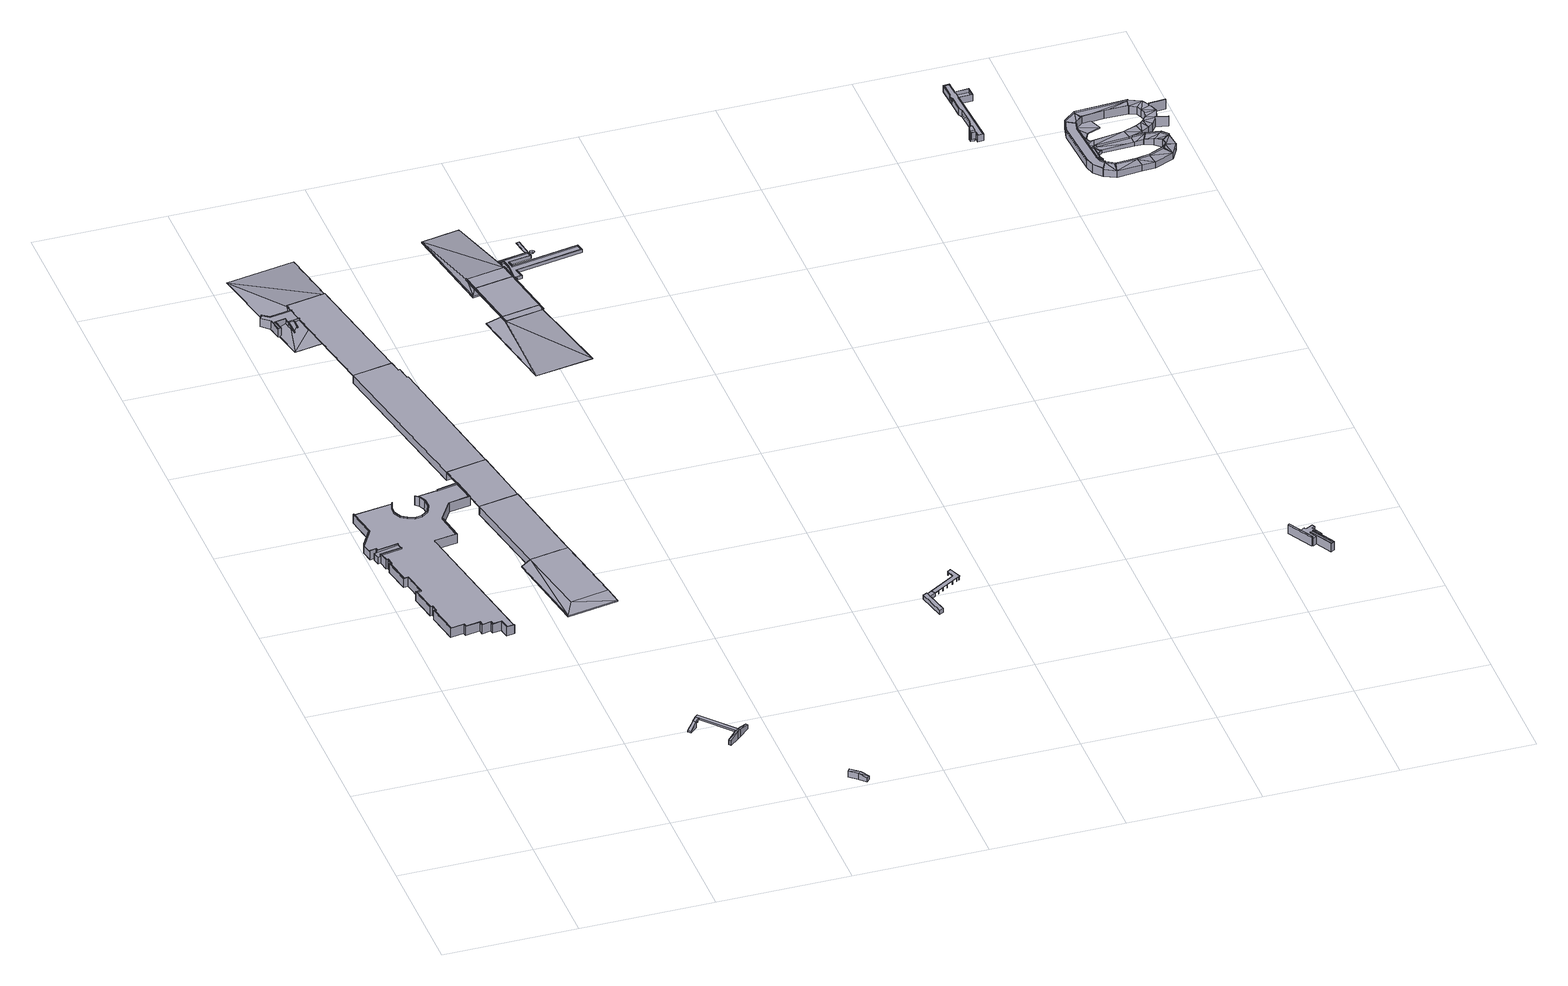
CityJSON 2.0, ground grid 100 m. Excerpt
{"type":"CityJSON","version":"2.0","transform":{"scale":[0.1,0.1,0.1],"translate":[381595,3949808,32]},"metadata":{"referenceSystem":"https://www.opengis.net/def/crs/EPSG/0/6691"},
"CityObjects":{
"bridge1":{"type":"Bridge","geometry":[{"type":"MultiSurface","lod":"2","boundaries":[[[0,1,2,3,4,5,6]],[[6,5,7,8]],[[5,4,9,7]],[[10,9,4,3]],[[11,1,12,13,14,15,16,17,18,19,20,21,22,23,24,25,26,27,28,29,30,31,32,33,34,35,36,37,38,39,40,41,42,43,44,45,46,47,48,49,50,51,52,53,54,55,56,57,58,59,60,61,62,63]],[[64,65,66,10,3]],[[65,67,68,66]],[[68,67,69,60,59,70,71,72]],[[72,71,73,74]],[[74,73,75,76]],[[77,76,75,78,57,56,79,80]],[[81,82,77,80]],[[83,84,82,81]],[[85,86,84,83]],[[87,86,85,88]],[[89,87,88,90]],[[91,89,90,92]],[[93,91,92,94]],[[93,94,95,96]],[[96,95,97,98]],[[98,97,99,100]],[[99,101,102,100]],[[103,102,101,104,45,44]],[[105,103,44,106,107]],[[108,109,105,107]],[[108,110,111,109]],[[112,113,111,110]],[[114,115,113,112]],[[114,116,36,117,115]],[[118,119,117,36,35,120]],[[118,121,122,119]],[[122,121,123,124]],[[123,125,126,124]],[[125,127,128,126]],[[127,129,130,128]],[[129,131,132,130]],[[131,133,134,132]],[[133,135,136,134]],[[135,137,138,136]],[[138,137,139,140]],[[139,141,142,140]],[[142,141,143,144]],[[143,145,146,144]],[[146,145,147,148]],[[147,149,150,148]],[[150,149,151,152]],[[151,153,154,152]],[[154,153,155,156]],[[155,157,158,156]],[[158,157,159,160]],[[159,161,162,160]],[[162,161,163,0,6,8]],[[1,11,2]],[[164,64,3,2,11]],[[0,163,165,1]],[[165,166,12,1]],[[164,11,63,167]],[[167,63,62,168]],[[168,62,61,169]],[[169,61,60,69]],[[70,59,58,170]],[[170,58,57,78]],[[79,56,55,171]],[[171,55,54,172]],[[172,54,53,173]],[[173,53,52,174]],[[174,52,51,175]],[[175,51,50,176]],[[176,50,49,177]],[[177,49,48,178]],[[178,48,47,179]],[[179,47,46,180]],[[180,46,45,104]],[[106,44,43,181]],[[181,43,42,182]],[[182,42,41,183]],[[183,41,40,184]],[[184,40,39,185]],[[185,39,38,186]],[[186,38,37,187]],[[187,37,36,116]],[[120,35,34,188]],[[188,34,33,189]],[[189,33,32,190]],[[190,32,31,191]],[[191,31,30,192]],[[192,30,29,193]],[[193,29,28,194]],[[194,28,27,195]],[[195,27,26,196]],[[196,26,25,197]],[[197,25,24,198]],[[198,24,23,199]],[[199,23,22,200]],[[200,22,21,201]],[[201,21,20,202]],[[202,20,19,203]],[[203,19,18,204]],[[204,18,17,205]],[[205,17,16,206]],[[206,16,15,207]],[[207,15,14,208]],[[208,14,13,209]],[[209,13,12,166]],[[167,168,169,69,67,65,64,164]],[[78,75,73,71,70,170]],[[104,101,99,97,95,94,92,90,88,85,83,81,80,79,171,172,173,174,175,176,177,178,179,180]],[[107,106,181,182,183,184,185,186,187,116,114,112,110,108]],[[165,163,161,159,157,155,153,151,149,147,145,143,141,139,137,135,133,131,129,127,125,123,121,118,120,188,189,190,191,192,193,194,195,196,197,198,199,200,201,202,203,204,205,206,207,208,209,166]],[[7,9,10,66,68,72,74,76,77,82,84,86,87,89,91,93,96,98,100,102,103,105,109,111,113,115,117,119,122,124,126,128,130,132,134,136,138,140,142,144,146,148,150,152,154,156,158,160,162,8]]]}]},
"bridge2":{"type":"Bridge","geometry":[{"type":"MultiSurface","lod":"2","boundaries":[[[210,211,212,213,214,215]],[[216,215,217,218,212,219]],[[212,211,220,219]],[[210,221,220,211]],[[210,215,216,221]],[[222,223,224,225]],[[226,218,217,227]],[[222,228,227,217,215,214,223]],[[226,225,224,213,212,218]],[[213,224,223,214]],[[229,230,231,232,233]],[[234,235,236,237]],[[238,239,240,241,242,243,226,227,228,236,235,244,245,234,237,246]],[[247,240,239,248,249,238,246]],[[225,226,243,231,230,228,222]],[[246,237,236,228,230,229,247]],[[241,240,247,229,233]],[[250,251,252]],[[250,232,251]],[[233,232,250]],[[233,250,253]],[[253,254,233]],[[254,253,255]],[[250,256,257,253]],[[252,258,256,250]],[[251,259,258,252]],[[243,242,260,259,251,232,231]],[[241,261,260,242]],[[254,262,261,241,233]],[[255,263,262,254]],[[253,257,263,255]],[[219,220,221,216]],[[264,265,266,267]],[[268,269,270,271]],[[258,259,260,261,262,263,257,256]],[[234,271,270,235]],[[245,268,271,234]],[[244,269,268,245]],[[235,270,269,244]],[[249,267,266,238]],[[248,264,267,249]],[[239,265,264,248]],[[238,266,265,239]]]}]},
"bridge3":{"type":"Bridge","geometry":[{"type":"MultiSurface","lod":"2","boundaries":[[[272,273,274,275,276]],[[277,278,279,280]],[[281,282,278,277,283,272,276]],[[273,284,280,279,285,286,287,274]],[[284,273,272,283]],[[288,289,290,291]],[[292,293,294,295]],[[281,296,297,282]],[[285,294,293,286]],[[298,299,297,296]],[[292,295,299,298]],[[291,290,296]],[[290,298,296]],[[289,298,290]],[[289,292,298]],[[292,288,293]],[[288,292,289]],[[274,287,293,288,291,275]],[[291,296,281,276,275]],[[293,287,286]],[[300,301,302,303,304,305,306,307]],[[306,308,309,307]],[[305,310,308,306]],[[304,311,310,305]],[[304,303,312,313,311]],[[313,312,314,315]],[[315,314,302,301,316,317,318]],[[319,320,318,317]],[[319,321,300,307,309,320]],[[316,301,300,321]],[[321,322,323,324,325,326,327,328,329,330,331,332,316]],[[317,333,334,335,336,337,338,319]],[[317,316,332,333]],[[329,328,339,340]],[[341,339,328,327]],[[324,323,337,336]],[[323,322,338,337]],[[322,321,319,338]],[[341,342,343,344,345,346,347,348,349,350,351,352,340,339]],[[353,354,355,356,357,358]],[[355,354,359,360]],[[359,361,362,360]],[[361,363,364,362]],[[363,365,366,367,368,364]],[[369,370,351,350,371]],[[372,373,374,371,350]],[[353,358,374,373]],[[366,365,375,325,324,336,335,376,377,378]],[[335,334,379,376]],[[332,331,380,381,382,383,379,334,333]],[[384,385,386,381,387,388]],[[389,351,370,387]],[[325,375,390,326]],[[330,391,380,331]],[[389,392,352,351]],[[372,350,349,393]],[[393,349,348,394]],[[394,348,347,395]],[[395,347,346,396]],[[396,346,345,397]],[[397,345,344,398]],[[398,344,343,399]],[[399,343,342,400]],[[327,326,390,400,342,341]],[[392,391,330,329,340,352]],[[363,361,359,354,353,373,372,393,394,395,396,397,398,399,400,390,375,365]],[[380,391,392,389,387,381]],[[401,385,384,402]],[[403,387,370,404]],[[405,386,385,401]],[[402,384,388,406]],[[406,388,387,403]],[[407,381,386,405]],[[381,407,382]],[[404,370,369,408]],[[383,409,410,411,412,377,376,379]],[[413,414,415,416]],[[413,417,418,414]],[[417,419,420,418]],[[367,416,415,368]],[[357,356,420,419]],[[416,411,413]],[[412,411,416]],[[413,410,417]],[[411,410,413]],[[410,409,417]],[[417,409,419]],[[416,367,366,378,412]],[[374,358,357,419,408,369,371]],[[377,412,378]],[[404,408,419,409,383,382,407,405,401,402,406,403]],[[283,421,422,284]],[[280,314,312,277]],[[303,421,283,277,312]],[[284,422,302,314,280]],[[421,303,302,422]],[[297,299,295,294,285,279,278,282]],[[420,356,355,360,362,364,368,415,414,418]],[[310,311,313,315,318,320,309,308]]]}]},
"bridge4":{"type":"Bridge","geometry":[{"type":"MultiSurface","lod":"2","boundaries":[[[423,424,425]],[[423,426,424]],[[427,423,425]],[[427,425,428]],[[424,429,430,425]],[[426,431,429,424]],[[423,432,431,426]],[[427,433,432,423]],[[428,434,433,427]],[[425,430,434,428]],[[431,432,433,434,430,429]]]}]},
"bridge5":{"type":"Bridge","geometry":[{"type":"MultiSurface","lod":"2","boundaries":[[[435,436,437,438]],[[439,440,436,435]],[[441,442,440,439]],[[438,437,442,441]],[[438,441,443,444,445]],[[443,441,446]],[[438,445,447]],[[435,438,447,448]],[[449,450,435,448]],[[451,439,435,450]],[[452,439,451]],[[446,441,439,452]],[[453,454,455,456]],[[457,458,455,454]],[[459,460,458,457]],[[453,456,460,459]],[[453,459,461,462]],[[459,463,464,461]],[[453,465,466,454]],[[453,462,465]],[[457,454,467,468,469]],[[467,454,466]],[[459,457,470,463]],[[457,469,470]],[[471,472,473,474]],[[475,476,477,478]],[[479,480,481,482]],[[483,473,472,484]],[[485,471,474,486]],[[484,475,478,483]],[[486,481,480,485]],[[476,444,443,446,452,451,450,449,479,482,468,467,466,465,462,461,464,477]],[[481,486,474,473,483,478,477,464,463,470,469,468,482]],[[471,485,480,479,449,448,447,445,444,476,475,484,472]],[[458,460,456,455]],[[440,442,437,436]]]}]},
"bridge6":{"type":"Bridge","geometry":[{"type":"MultiSurface","lod":"2","boundaries":[[[487,488,489,490]],[[490,489,491,492,493]],[[488,494,492,491,495,496,488,489]],[[497,494,488,487]],[[488,498,499,500,501,489]],[[502,503,504,505,506,507,508,509,510,511,512,513,514,515]],[[516,517,518,519,520,521,522,523,524,525,526,495,491]],[[527,528,529,530,505,504,531,532,533,534,503,502]],[[535,536,537,538,530,529,539,540,541,542,528,527,543]],[[544,545,546,547,548,549,550,551,552,553,554,519,518,555,556,557,558,517,516]],[[559,560,561,562,538,537,563,564,565,566,536,535,567]],[[568,569,570,571,547,546,572,573,574,545,544]],[[575,562,561,576,577,578,579,560,559]],[[568,580,571,570,581,582,583,584,569]],[[585,586,587,514,513,588,589,590,591,592,593,594,554,553,548,547,571,580]],[[585,515,514,587,595,596,597,598,586]],[[588,599,600,601,594,593,589]],[[495,526,521,520,496]],[[513,512,507,506,601,600,602,603,604,605,599,588]],[[489,501,543,527,502,515,585,580,568,544,516,491]],[[501,500,567,535,543]],[[500,499,575,559,567]],[[499,498,505,530,538,562,575]],[[496,520,519,554,594,601,506,505,498,488]],[[606,607,608,609]],[[608,607,610,611]],[[606,612,497,487,490,493,610,607]],[[609,613,612,606]],[[608,611,613,609]],[[612,613,611,610,493,492,494,497]],[[614,615,616,617,618,619]],[[620,621,622,623,624,625]],[[626,627,628,629,630,631]],[[632,633,634,635,636,637]],[[638,639,640,641,642]],[[643,644,645,646,647,648]],[[649,650,651,652,653]],[[654,655,656,657,658,659]],[[660,661,662,663,664,665]],[[666,667,668,669,670,671]],[[672,673,674,675,676,677]],[[678,679,680,681,682,683]],[[684,685,686,687,688,689]],[[558,665,664,517]],[[557,660,665,558]],[[556,661,660,557]],[[555,662,661,556]],[[518,663,662,555]],[[517,664,663,518]],[[574,642,641,545]],[[573,638,642,574]],[[572,639,638,573]],[[546,640,639,572]],[[545,641,640,546]],[[584,648,647,569]],[[583,643,648,584]],[[582,644,643,583]],[[581,645,644,582]],[[570,646,645,581]],[[569,647,646,570]],[[598,689,688,586]],[[597,684,689,598]],[[596,685,684,597]],[[595,686,685,596]],[[587,687,686,595]],[[586,688,687,587]],[[542,677,676,528]],[[541,672,677,542]],[[540,673,672,541]],[[539,674,673,540]],[[529,675,674,539]],[[528,676,675,529]],[[566,659,658,536]],[[565,654,659,566]],[[564,655,654,565]],[[563,656,655,564]],[[537,657,656,563]],[[536,658,657,537]],[[579,625,624,560]],[[578,620,625,579]],[[577,621,620,578]],[[576,622,621,577]],[[561,623,622,576]],[[560,624,623,561]],[[534,671,670,503]],[[533,666,671,534]],[[532,667,666,533]],[[531,668,667,532]],[[504,669,668,531]],[[503,670,669,504]],[[511,619,618,512]],[[510,614,619,511]],[[509,615,614,510]],[[508,616,615,509]],[[507,617,616,508]],[[512,618,617,507]],[[605,678,683,599]],[[604,679,678,605]],[[603,680,679,604]],[[602,681,680,603]],[[600,682,681,602]],[[682,600,599,683]],[[591,653,652,592]],[[590,649,653,591]],[[589,650,649,590]],[[593,651,650,589]],[[592,652,651,593]],[[551,637,636,552]],[[550,632,637,551]],[[549,633,632,550]],[[548,634,633,549]],[[553,635,634,548]],[[552,636,635,553]],[[525,631,630,526]],[[524,626,631,525]],[[523,627,626,524]],[[522,628,627,523]],[[521,629,628,522]],[[526,630,629,521]]]}]},
"bridge7":{"type":"Bridge","geometry":[{"type":"MultiSurface","lod":"2","boundaries":[[[690,691,692,693,694,695,696,697,698,699,700,701,702,703,704,705,706]],[[707,708,709,710]],[[711,712,708,707]],[[713,714,712,711]],[[715,714,713,716]],[[717,718,719,720]],[[721,722,719,718,723,724]],[[725,726,727,728,724,723]],[[729,730,726,725]],[[731,732,730,729]],[[733,734,732,731]],[[735,736,734,733]],[[737,738,736,735]],[[710,709,738,737]],[[739,706,705,740]],[[740,705,704,741]],[[741,704,703,742]],[[742,703,702,743]],[[697,696,744,745]],[[746,743,702,701]],[[744,696,695,747]],[[747,695,694,748]],[[748,694,693,749]],[[749,693,692,750]],[[750,692,691,751]],[[751,691,690,752]],[[752,690,706,739]],[[723,718,717,745,744,747,748,749,750,751,752,739,740,741,742,743,746,716,713,711,707,710,737,735,733,731,729,725]],[[753,754,755,756,757,758,759,760,761,762]],[[724,728,763,764,765,766,767,768,769,721]],[[770,767,766,759,758]],[[765,771,760,759,766]],[[764,772,771,765]],[[763,773,772,764]],[[727,773,763,728]],[[721,769,774,722]],[[768,775,774,769]],[[767,770,775,768]],[[776,777,778,779,780,781]],[[776,781,782,783]],[[784,782,781,780]],[[785,777,776,783,715,716,746,701,700,786]],[[786,700,699,787]],[[778,777,785,788]],[[789,788,785,786,787]],[[790,791,792,793]],[[779,793,792,794,795,796,784,780]],[[795,797,698,697,745,717,720,796]],[[798,789,787,699,698,797]],[[798,799,790,793,779,778,788,789]],[[794,792,791,800]],[[799,800,791,790]],[[797,795,794,800,799,798]]]}]},
"bridge8":{"type":"Bridge","geometry":[{"type":"MultiSurface","lod":"2","boundaries":[[[801,802,803,804]],[[805,806,807,808,809,810]],[[805,811,803,802,812,813,814,806]],[[814,813,815,816,817,818]],[[809,816,815,819,801,804,820,810]],[[811,820,804,803]],[[819,812,802,801]],[[820,811,805,810]],[[812,819,815,813]],[[809,808,821,822,823,824,825,826,827,828,829,830,817,816]],[[825,831,832,826]],[[824,833,831,825]],[[823,834,833,824]],[[822,835,834,823]],[[821,836,835,822]],[[807,836,821,808]],[[817,830,837,818]],[[838,837,830,829]],[[827,826,832,839]],[[840,841,842,843]],[[842,841,844,845]],[[840,846,844,841]],[[827,839,846,840,843,828]],[[842,845,838,829,828,843]],[[806,814,818,837,838,845,844,846,839,832,831,833,834,835,836,807]]]}]},
"bridge9":{"type":"Bridge","geometry":[{"type":"MultiSurface","lod":"2","boundaries":[[[847,848,849,850,851,852,853,854,855,856,857,858,859,860,861,862,863,864,865,866,867,868,869]],[[870,871,854,872,873]],[[874,875,876,870,873,877,878,879]],[[878,877,880,881]],[[882,883,876,875]],[[884,883,882,885,886,881,880,887]],[[888,889,884,887]],[[890,891,892,889,888,893,894,895]],[[896,892,891,897,898,894,893,899]],[[899,900,901,896]],[[902,901,900,903]],[[903,904,905,902]],[[906,907,905,904]],[[908,909,910,911]],[[912,913,914,915]],[[916,914,913,908,911,917]],[[918,916,917,919]],[[920,918,919,921]],[[922,920,921,923]],[[855,924,922,923,925]],[[926,927,856,855,925,928,929,930]],[[854,853,931,932,933,934,935,872]],[[936,937,935,934]],[[931,853,852,938]],[[939,938,852,851]],[[936,940,941,937]],[[942,943,941,940]],[[939,851,850,944]],[[945,944,850,849,946,943,942,947]],[[946,849,848,948]],[[848,847,949,950,951,952,953,948]],[[949,847,869,954]],[[955,956,953,952]],[[957,954,869,868]],[[955,958,959,956]],[[960,961,959,958]],[[957,868,867,962]],[[963,962,867,866,964,961,960,965]],[[865,966,964,866]],[[967,968,862,861]],[[969,970,971,972]],[[973,967,861,860]],[[970,974,975,971]],[[976,973,860,859]],[[974,977,978,975]],[[976,859,858,979]],[[980,981,978,977]],[[982,979,858,857]],[[980,983,984,981]],[[982,857,856,927]],[[929,928,984,983]],[[971,975,978,981,984,928,925,923,921,919,917,911,910,972]],[[899,893,888,887,880,877,873,872,935,937,941,943,946,948,953,956,959,961,964,966,906,904,903,900]],[[916,918,920,922,924,871,870,876,883,884,889,892,896,901,902,905,907,985,986,915,914]],[[855,854,871,924]],[[895,894,898]],[[929,983,980,977,974,970,969,987,988,989,965,960,958,955,952,951,947,942,940,936,934,933,930]],[[891,890,897]],[[939,944,945,950,949,954,957,962,963,990,991,992,968,967,973,976,979,982,927,926,932,931,938]],[[965,989,990,963]],[[913,912,909,908]],[[930,933,932,926]],[[874,879,993,994]],[[885,994,993,886]],[[947,951,950,945]],[[898,897,890,895]],[[881,886,993,878]],[[879,878,993]],[[874,994,875]],[[885,882,875,994]],[[995,996,997,998,999]],[[1000,998,997,987,969,972,910,909,912,915,986,1001]],[[985,1002,1001,986]],[[990,989,988,996,995,1003,1002,985,907,906,966,865,864,991]],[[1003,995,999,1004]],[[1004,999,998,1000]],[[968,992,863,862]],[[991,864,863,992]],[[987,997,996,988]],[[1002,1003,1004,1000,1001]]]}]},
"bridge10":{"type":"Bridge","geometry":[{"type":"MultiSurface","lod":"2","boundaries":[[[1005,1006,1007]],[[1008,1009,1010]],[[1011,1012,1013]],[[1013,1014,1015]],[[1011,1013,1016,1017]],[[1018,1019,1020,1021]],[[1006,1022,1007]],[[1021,1020,1023,1024]],[[1025,1026,1007]],[[1027,1005,1007,1028]],[[1007,1029,1011]],[[1007,1026,1029]],[[1011,1017,1030,1031,1007]],[[1022,1025,1007]],[[1010,1009,1005,1027]],[[1024,1023,1032]],[[1032,1023,1033]],[[1013,1012,1034,1014]],[[1035,1036,1009,1008]],[[1033,1023,1036,1035]],[[1037,1038,1039,1019,1018,1040]],[[1041,1042,1043,1044,1045]],[[1046,1041,1045,1047]],[[1048,1049,1050,1051,1052,1053,1054]],[[1055,1056,1057,1058]],[[1056,1059,1060,1057]],[[1059,1061,1062,1060]],[[1061,1063,1064,1062]],[[1063,1038,1037,1064]],[[1055,1058,1065,1066,1067,1068,1069,1070,1053,1052,1071,1015,1014,1072]],[[1028,1007,1073,1074]],[[1075,1073,1007,1031]],[[1013,1076,1077,1016]],[[1071,1076,1013,1015]],[[1072,1014,1034,1066,1034,1012,1078]],[[1078,1012,1011,1079]],[[1080,1079,1011,1029]],[[1080,1029,1026,1081]],[[1006,1082,1083,1084,1081,1026,1025,1022]],[[1036,1085,1086,1087,1082,1006,1005,1009]],[[1019,1039,1088,1089,1085,1036,1023,1020]],[[1043,1090,1044]],[[1090,1074,1073,1044]],[[1073,1091,1092,1047,1045,1044]],[[1073,1075,1091]],[[1076,1051,1093,1077]],[[1051,1050,1093]],[[1071,1052,1051,1076]],[[1079,1056,1078]],[[1078,1056,1055,1072]],[[1079,1080,1059]],[[1056,1079,1059]],[[1059,1080,1081,1084]],[[1083,1059,1084]],[[1059,1083,1082,1087,1063,1061]],[[1086,1063,1087]],[[1063,1086,1085,1089]],[[1088,1063,1089]],[[1063,1088,1039,1038]],[[1067,1094,1068]],[[1095,1096,1097]],[[1098,1099,1100]],[[1101,1102,1103]],[[1100,1104,1105]],[[1100,1105,1106]],[[1106,1107,1100]],[[1098,1107,1108]],[[1108,1109,1098]],[[1098,1100,1107]],[[1098,1109,1110]],[[1111,1112,1113]],[[1114,1115,1112]],[[1113,1116,1094]],[[1097,1096,1103]],[[1097,1115,1095]],[[1097,1112,1115]],[[1096,1117,1103]],[[1117,1101,1103]],[[1111,1114,1112]],[[1118,1101,1119]],[[1118,1119,1120]],[[1120,1121,1118]],[[1122,1123,1124]],[[1124,1123,1125]],[[1124,1121,1122]],[[1124,1118,1121]],[[1101,1117,1119]],[[1068,1094,1116,1069]],[[1110,1126,1127]],[[1109,1128,1129]],[[1130,1126,1110,1109,1129]],[[1125,1123,1105]],[[1104,1125,1105]],[[1111,1113,1094]],[[1054,1131,1132,1048]],[[1133,1132,1131,1134]],[[1135,1136,1133,1134]],[[1102,1137,1136,1135,1138,1097,1103]],[[1118,1124,1139,1137,1102,1101]],[[1139,1124,1125,1140]],[[1104,1141,1140,1125]],[[1100,1099,1142,1141,1104]],[[1127,1143,1142,1099,1098,1110]],[[1144,1145,1146,1147,1148]],[[1149,1144,1148,1150]],[[1151,1149,1150,1152]],[[1153,1151,1152,1154]],[[1153,1154,1155,1156]],[[1156,1155,1157,1158]],[[1157,1159,1160,1158]],[[1159,1161,1065,1058,1160]],[[1128,1162,1147,1162,1128,1129]],[[1067,1066,1163,1094]],[[1069,1116,1164,1070]],[[1164,1116,1113,1165]],[[1165,1113,1112,1166]],[[1166,1112,1097,1138]],[[1128,1109,1108,1107,1167,1168,1169,1162,1128,1162]],[[1167,1107,1106,1170]],[[1170,1106,1105,1171]],[[1172,1171,1105,1123]],[[1172,1123,1122,1173]],[[1173,1122,1121,1174]],[[1174,1121,1120,1119,1117,1175,1176,1177]],[[1175,1117,1096,1095,1115,1178,1179,1180]],[[1178,1115,1114,1181]],[[1181,1114,1111,1182]],[[1163,1182,1111,1094]],[[1065,1161,1163,1066]],[[1165,1134,1164]],[[1131,1054,1053,1070,1164,1134]],[[1134,1166,1138,1135]],[[1166,1134,1165]],[[1147,1162,1169,1148]],[[1168,1148,1169]],[[1150,1148,1168,1167,1170,1171]],[[1150,1172,1152]],[[1171,1172,1150]],[[1177,1154,1152,1172,1173,1174]],[[1176,1154,1177]],[[1179,1157,1180]],[[1157,1155,1154,1176,1175,1180]],[[1157,1179,1178,1181]],[[1182,1159,1157]],[[1182,1157,1181]],[[1182,1163,1161]],[[1182,1161,1159]],[[1183,1184,1185]],[[1186,1187,1188]],[[1189,1184,1190]],[[1190,1186,1189]],[[1189,1186,1188]],[[1191,1192,1193]],[[1191,1193,1194]],[[1194,1195,1191]],[[1192,1196,1187]],[[1192,1187,1193]],[[1197,1198,1185,1184,1199]],[[1200,1199,1184,1189,1201]],[[1202,1203,1188,1187,1196,1204]],[[1205,1206,1207,1208,1209,1210,1211,1212,1185]],[[1213,1183,1185,1212]],[[1214,1215,1216,1217]],[[1218,1219,1220]],[[1219,1218,1221,1222]],[[1223,1224,1218,1220]],[[1216,1215,1225,1226,1227]],[[1228,1222,1221,1229]],[[1229,1221,1227,1226]],[[1230,1231,1195]],[[1231,1191,1195]],[[1195,1224,1230]],[[1223,1232,1230,1224]],[[1221,1233,1234,1227]],[[1218,1235,1233,1221]],[[1224,1236,1235,1218]],[[1195,1237,1236,1224]],[[1194,1238,1237,1195]],[[1193,1239,1238,1194]],[[1187,1240,1239,1193]],[[1186,1241,1240,1187]],[[1190,1242,1241,1186]],[[1184,1243,1242,1190]],[[1183,1244,1243,1184]],[[1245,1244,1183,1213]],[[1206,1205,1246,1247]],[[1185,1248,1246,1205]],[[1249,1248,1185,1198]],[[1201,1189,1250,1251]],[[1188,1252,1250,1189]],[[1253,1252,1188,1203]],[[1204,1196,1254,1255]],[[1192,1256,1254,1196]],[[1191,1257,1256,1192]],[[1257,1191,1231,1030,1017,1016,1077,1093,1050,1049]],[[1047,1092,1230,1232,1258,1046]],[[1217,1216,1259,1260]],[[1227,1234,1259,1216]],[[1210,1209,1261,1262,1263]],[[1230,1092,1091,1075,1031,1030,1231]],[[1264,1265,1266]],[[1267,1268,1269]],[[1270,1268,1267]],[[1271,1269,1265]],[[1272,1269,1271]],[[1269,1272,1273]],[[1271,1265,1264]],[[1262,1268,1274,1263]],[[1268,1262,1261]],[[1267,1269,1273]],[[1270,1274,1268]],[[1213,1212,1211,1275,1276,1245]],[[1276,1277,1278,1245]],[[1277,1279,1214,1217,1260,1278]],[[1280,1281,1282,1283,1284]],[[1247,1280,1284,1285,1286,1207,1206]],[[1279,1287,1225,1215,1214]],[[1207,1286,1288,1208]],[[1210,1263,1274,1289,1275,1211]],[[1289,1274,1270,1290]],[[1291,1290,1270,1267]],[[1291,1267,1273,1292]],[[1264,1293,1294,1295,1292,1273,1272,1271]],[[1296,1297,1266,1265,1269,1298]],[[1209,1208,1288,1299,1298,1269,1268,1261]],[[1288,1286,1285,1299]],[[1276,1275,1289,1277]],[[1290,1277,1289]],[[1277,1290,1279]],[[1290,1291,1279]],[[1279,1291,1292,1295]],[[1294,1279,1295]],[[1279,1294,1293,1287]],[[1282,1297,1296,1283]],[[1296,1298,1283]],[[1298,1285,1284,1283]],[[1298,1299,1285]],[[1128,1300,1301,1302,1264,1266,1303,1304,1305,1129]],[[1306,1307,1040,1018,1021,1024,1032,1033,1035,1008,1010,1027,1028,1074,1090,1043,1042,1258,1232,1223,1220,1219,1222,1228,1308]],[[1309,1310,1307,1306]],[[1146,1145,1310,1309]],[[1311,1312,1313,1143,1127,1143]],[[1313,1312,1314,1315]],[[1315,1314,1316,1317]],[[1317,1316,1282,1281]],[[1282,1297,1282,1281]],[[1228,1229,1226,1225,1287,1308]],[[1264,1266,1264,1293,1287,1293]],[[1143,1127,1126,1130,1318,1311]],[[1319,1293,1264,1302]],[[1320,1319,1302,1301]],[[1320,1301,1300,1321]],[[1162,1321,1300,1128]],[[1305,1322,1318,1130,1129]],[[1322,1305,1304,1323]],[[1323,1304,1303,1324]],[[1324,1303,1266,1297]],[[1309,1306,1308,1287,1293,1319,1320,1321,1162,1147,1146]],[[1324,1297,1282,1316,1314,1312,1311,1318,1322,1323]],[[1325,1326,1327,1328]],[[1329,1328,1327,1204,1255]],[[1325,1330,1253,1203,1202,1326]],[[1328,1329,1330,1325]],[[1327,1326,1202,1204]],[[1331,1332,1333,1334]],[[1335,1333,1332,1200,1201,1251]],[[1334,1336,1249,1198,1197,1331]],[[1333,1335,1336,1334]],[[1332,1331,1197,1199,1200]],[[1143,1313,1315,1317,1281,1280,1247,1246,1248,1249,1336,1335,1251,1250,1252,1253,1330,1329,1255,1254,1256,1257,1049,1048,1132,1133,1136,1137,1139,1140,1141,1142],[1040,1307,1310,1145,1144,1149,1151,1153,1156,1158,1160,1058,1057,1060,1062,1064,1037],[1235,1236,1237,1238,1239,1240,1241,1242,1243,1244,1245,1278,1260,1259,1234,1233],[1041,1046,1258,1042]]]}]}
},
"vertices":[
[72,3563,81],[236,3593,90],[227,3642,89],[65,3613,81],[43,3609,80],[52,3557,80],[72,3561,81],[52,3557,24],[72,3561,24],[43,3609,24],[65,3613,24],[227,3642,90],[237,3588,90],[78,3559,90],[91,3487,90],[103,3489,90],[113,3434,90],[101,3432,90],[136,3237,90],[169,3243,90],[202,3061,90],[169,3055,90],[204,2859,90],[219,2861,90],[229,2806,90],[214,2803,90],[256,2567,90],[357,2585,90],[362,2556,90],[471,2576,90],[477,2541,90],[544,2553,90],[549,2525,90],[616,2537,90],[629,2460,90],[685,2470,90],[483,3595,90],[482,3600,90],[647,3628,90],[614,3838,90],[714,3997,90],[876,4027,90],[844,4200,90],[691,4168,90],[691,4173,90],[525,4148,90],[549,4124,90],[570,4079,90],[573,4009,90],[546,3945,90],[493,3908,90],[438,3900,90],[387,3921,90],[345,3947,90],[317,4008,90],[320,4065,90],[340,4121,90],[49,4077,90],[89,3852,90],[2,3705,90],[16,3628,90],[66,3637,90],[69,3619,90],[226,3647,90],[65,3613,100],[62,3632,100],[62,3632,24],[17,3623,100],[17,3623,24],[16,3628,100],[2,3705,100],[1,3713,100],[1,3713,24],[84,3853,100],[84,3853,24],[44,4076,100],[44,4076,24],[345,4121,24],[49,4077,100],[340,4121,100],[345,4121,100],[325,4064,100],[325,4064,24],[322,4009,100],[322,4009,24],[349,3950,100],[349,3950,24],[389,3926,24],[389,3926,100],[439,3905,24],[439,3905,100],[491,3913,24],[491,3913,100],[542,3948,24],[542,3948,100],[568,4009,100],[568,4009,24],[565,4078,100],[565,4078,24],[545,4121,100],[545,4121,24],[519,4148,100],[519,4147,24],[691,4173,24],[525,4148,100],[848,4206,24],[691,4173,100],[848,4206,100],[882,4023,100],[882,4023,24],[717,3992,100],[717,3992,24],[619,3837,100],[619,3837,24],[653,3624,100],[653,3624,24],[483,3595,100],[483,3595,24],[686,2465,100],[686,2465,24],[685,2470,100],[625,2455,100],[625,2455,24],[612,2531,100],[612,2531,24],[545,2519,100],[545,2519,24],[540,2547,100],[540,2547,24],[473,2535,100],[473,2535,24],[467,2570,100],[467,2570,24],[358,2551,100],[358,2551,24],[353,2580,100],[353,2580,24],[252,2562,100],[252,2561,24],[208,2807,100],[208,2807,24],[223,2810,100],[223,2810,24],[215,2856,100],[215,2856,24],[200,2853,100],[200,2853,24],[163,3059,100],[163,3059,24],[196,3065,100],[196,3065,24],[165,3237,100],[165,3237,24],[132,3231,100],[132,3231,24],[95,3436,100],[95,3436,24],[107,3438,100],[107,3438,24],[99,3483,100],[99,3483,24],[87,3481,100],[87,3481,24],[72,3563,100],[227,3642,100],[236,3593,100],[237,3588,100],[226,3647,100],[69,3619,100],[66,3637,100],[89,3852,100],[320,4065,100],[317,4008,100],[345,3947,100],[387,3921,100],[438,3900,100],[493,3908,100],[546,3945,100],[573,4009,100],[570,4079,100],[549,4124,100],[691,4168,100],[844,4200,100],[876,4027,100],[714,3997,100],[614,3838,100],[647,3628,100],[482,3600,100],[629,2460,100],[616,2537,100],[549,2525,100],[544,2553,100],[477,2541,100],[471,2576,100],[362,2556,100],[357,2585,100],[256,2567,100],[214,2803,100],[229,2806,100],[219,2861,100],[204,2859,100],[169,3055,100],[202,3061,100],[169,3243,100],[136,3237,100],[101,3432,100],[113,3434,100],[103,3489,100],[91,3487,100],[78,3559,100],
[1430,898,90],[1447,879,90],[1500,927,126],[1499,927,125],[1483,945,125],[1484,946,126],[1483,946,76],[1484,946,114],[1500,927,114],[1500,927,76],[1447,879,76],[1430,898,76],[1508,968,138],[1483,945,126],[1499,927,126],[1525,949,138],[1525,949,126],[1509,968,126],[1508,968,126],[1530,988,139],[1508,968,139],[1722,722,140],[1723,724,140],[1743,741,140],[1511,969,126],[1510,968,126],[1509,969,126],[1510,970,126],[1528,984,126],[1529,983,126],[1568,943,126],[1743,741,127],[1723,724,127],[1722,722,127],[1511,967,126],[1512,968,126],[1527,985,126],[1530,988,126],[1530,984,126],[1529,985,126],[1736,709,140],[1653,667,114],[1666,652,114],[1756,726,140],[1824,814,112],[1836,800,112],[1736,709,76],[1756,726,76],[1666,652,76],[1653,667,76],[1723,724,76],[1743,741,76],[1824,814,76],[1836,800,76],[1530,984,76],[1529,983,76],[1528,984,76],[1529,985,76],[1512,968,76],[1511,967,76],[1510,968,76],[1511,969,76],
[1208,3959,88],[909,3904,88],[1043,3189,88],[1326,3241,88],[1333,3243,88],[1208,3959,82],[1208,3959,18],[909,3904,18],[909,3904,82],[1328,3273,24],[1328,3273,18],[1208,3959,87],[909,3904,87],[1037,3222,18],[1037,3222,24],[1037,3218,34],[1043,3188,89],[1150,2615,89],[1440,2669,89],[1333,3242,89],[1105,2548,24],[989,3214,24],[989,3214,18],[1105,2548,18],[1373,3281,24],[1373,3281,18],[1489,2615,24],[1489,2615,18],[877,5729,85],[578,5676,85],[823,4367,85],[1127,4425,85],[933,5539,85],[924,5538,85],[905,5640,85],[894,5637,85],[905,5640,18],[894,5637,18],[924,5538,18],[933,5539,18],[1127,4425,82],[1127,4425,18],[823,4367,82],[823,4367,18],[578,5676,83],[578,5676,78],[578,5676,18],[877,5729,78],[877,5729,18],[877,5729,83],[701,6671,83],[404,6616,83],[416,6552,83],[418,6553,83],[419,6550,83],[416,6549,83],[430,6474,83],[436,6440,83],[439,6440,83],[439,6437,83],[437,6437,83],[437,6437,78],[439,6437,78],[418,6553,78],[416,6552,78],[404,6616,78],[701,6671,78],[430,6474,82],[436,6440,82],[416,6549,82],[252,6520,82],[202,6557,82],[182,6524,82],[242,6471,82],[261,6367,82],[279,6370,82],[264,6451,82],[345,6466,82],[346,6463,82],[352,6425,82],[394,6432,82],[283,6367,88],[259,6363,88],[259,6363,18],[270,6365,18],[270,6365,20],[283,6367,24],[240,6469,88],[240,6469,18],[179,6524,88],[179,6524,18],[201,6561,88],[201,6561,18],[253,6523,88],[253,6523,24],[236,6535,20],[236,6535,18],[353,6422,49],[353,6422,82],[346,6463,49],[346,6463,88],[268,6449,88],[268,6449,24],[418,6553,88],[418,6553,77],[415,6552,77],[390,6548,68],[439,6437,77],[439,6437,88],[395,6429,88],[395,6429,63],[436,6437,77],[356,6422,82],[392,6429,82],[392,6429,88],[353,6422,88],[356,6422,88],[352,6425,88],[419,6550,88],[439,6440,88],[394,6432,88],[345,6466,88],[264,6451,88],[279,6370,88],[261,6367,88],[242,6471,88],[182,6524,88],[202,6557,88],[252,6520,88],[401,6383,62],[370,6349,50],[370,6333,49],[368,6346,49],[403,6369,62],[373,6335,50],[406,6372,63],[359,6390,49],[461,6302,77],[756,6356,77],[699,6670,77],[404,6616,77],[645,7184,20],[645,7184,18],[125,7093,18],[125,7093,20],[817,6244,20],[817,6244,18],[313,6152,20],[313,6152,18],[1127,4425,87],[823,4367,87],
[2398,52,74],[2465,29,54],[2417,72,74],[2446,9,54],[2337,108,74],[2354,127,74],[2465,29,23],[2417,72,23],[2446,9,23],[2398,52,23],[2337,108,23],[2354,127,23],
[1851,7184,21],[1851,7184,11],[1562,7130,11],[1562,7130,21],[1990,6450,21],[1990,6450,11],[1694,6392,21],[1694,6392,11],[1687,6518,80],[1686,6523,80],[1686,6523,82],[1707,6403,80],[1978,6575,82],[1979,6575,82],[1978,6575,80],[1996,6476,80],[2000,6455,80],[1716,6404,80],[1681,6067,14],[2085,6121,14],[2085,6121,11],[1681,6067,11],[2246,5435,14],[2246,5435,11],[1812,5364,14],[1812,5364,11],[1778,6005,80],[1775,6022,80],[1788,5959,82],[1786,5958,80],[2054,6072,80],[2064,6073,80],[2075,6015,80],[2076,6010,80],[2075,6010,82],[1790,5959,82],[1977,6575,83],[1686,6523,83],[1787,5959,83],[2078,6011,83],[1683,6522,89],[1683,6522,80],[1784,5958,80],[1784,5958,89],[1980,6575,80],[1980,6575,89],[2081,6011,89],[2081,6011,80],[1787,5959,89],[1686,6523,89],[1977,6575,89],[2078,6011,89],
[3524,1871,103],[3571,1900,103],[3553,1929,103],[3516,1906,103],[3553,1929,100],[3553,1929,72],[3516,1906,72],[3571,1900,72],[3556,1925,100],[3571,1900,100],[3524,1871,72],[3796,2039,103],[3761,2133,103],[3735,2117,103],[3750,2053,103],[3729,2040,100],[3792,2039,100],[3793,2039,100],[3796,2039,100],[3774,2025,100],[3771,2025,100],[3772,2026,100],[3771,2027,100],[3770,2027,100],[3770,2026,100],[3770,2025,100],[3717,2026,100],[3717,2027,100],[3722,2036,100],[3580,1946,100],[3585,1945,100],[3586,1945,100],[3643,1945,100],[3610,1924,100],[3607,1924,100],[3607,1925,100],[3607,1926,100],[3606,1926,100],[3605,1925,100],[3606,1924,100],[3747,2051,100],[3753,2051,100],[3754,2051,100],[3791,2051,100],[3794,2040,100],[3793,2041,100],[3792,2041,100],[3792,2040,100],[3735,2115,100],[3737,2115,100],[3738,2115,100],[3768,2114,100],[3754,2052,100],[3754,2053,100],[3753,2053,100],[3752,2052,100],[3750,2053,100],[3619,1971,100],[3625,1971,100],[3626,1971,100],[3658,1970,100],[3645,1948,100],[3644,1949,100],[3643,1949,100],[3643,1948,100],[3643,1947,100],[3644,1947,100],[3647,1947,100],[3586,1946,100],[3586,1947,100],[3585,1947,100],[3584,1946,100],[3754,2129,100],[3760,2129,100],[3761,2129,100],[3763,2129,100],[3739,2116,100],[3738,2117,100],[3737,2117,100],[3737,2116,100],[3735,2117,100],[3661,1997,100],[3667,1997,100],[3668,1997,100],[3674,1997,100],[3626,1972,100],[3625,1972,100],[3624,1972,100],[3761,2133,100],[3761,2130,100],[3761,2131,100],[3760,2131,100],[3759,2130,100],[3682,2010,100],[3668,1998,100],[3668,1999,100],[3667,1999,100],[3666,1998,100],[3709,2027,100],[3714,2027,100],[3715,2027,100],[3702,2001,100],[3685,1973,100],[3684,1973,100],[3683,1973,100],[3683,1972,100],[3684,1972,100],[3687,1972,100],[3716,2028,100],[3715,2029,100],[3714,2029,100],[3714,2028,100],[3730,2001,100],[3731,2001,100],[3734,2001,100],[3732,2002,100],[3731,2003,100],[3730,2003,100],[3730,2002,100],[3564,1703,106],[3515,1913,106],[3484,1897,106],[3534,1686,106],[3515,1913,72],[3484,1897,72],[3564,1703,72],[3534,1686,72],[3770,2027,72],[3771,2027,72],[3772,2026,72],[3771,2025,72],[3770,2025,72],[3770,2026,72],[3760,2131,72],[3761,2131,72],[3761,2130,72],[3761,2129,72],[3760,2129,72],[3759,2130,72],[3606,1926,72],[3607,1926,72],[3607,1925,72],[3607,1924,72],[3606,1924,72],[3605,1925,72],[3643,1949,72],[3644,1949,72],[3645,1948,72],[3644,1947,72],[3643,1947,72],[3643,1948,72],[3625,1972,72],[3626,1972,72],[3626,1971,72],[3625,1971,72],[3624,1972,72],[3667,1999,72],[3668,1999,72],[3668,1998,72],[3668,1997,72],[3667,1997,72],[3666,1998,72],[3684,1973,72],[3685,1973,72],[3684,1972,72],[3683,1972,72],[3683,1973,72],[3737,2117,72],[3738,2117,72],[3739,2116,72],[3738,2115,72],[3737,2115,72],[3737,2116,72],[3585,1947,72],[3586,1947,72],[3586,1946,72],[3586,1945,72],[3585,1945,72],[3584,1946,72],[3792,2041,72],[3793,2041,72],[3794,2040,72],[3793,2039,72],[3792,2039,72],[3792,2040,72],[3753,2053,72],[3754,2053,72],[3754,2052,72],[3754,2051,72],[3753,2051,72],[3752,2052,72],[3730,2002,72],[3730,2003,72],[3731,2003,72],[3732,2002,72],[3731,2001,72],[3730,2001,72],[3714,2029,72],[3715,2029,72],[3716,2028,72],[3715,2027,72],[3714,2027,72],[3714,2028,72],
[2576,6667,34],[2566,6719,34],[2058,6627,34],[2048,6679,34],[2217,6710,34],[2210,6749,34],[1980,6707,34],[1995,6625,34],[1999,6626,34],[2010,6566,34],[2022,6494,34],[2018,6494,34],[2021,6478,34],[2040,6482,34],[2038,6494,34],[2082,6502,34],[2069,6576,34],[2042,6491,42],[2042,6491,15],[2086,6499,15],[2086,6499,42],[2044,6479,42],[2044,6479,15],[2018,6474,42],[2018,6474,15],[2015,6494,15],[2015,6494,42],[1991,6624,42],[1976,6710,42],[1976,6710,15],[1991,6624,15],[2206,6751,17],[2206,6751,15],[2213,6753,42],[2213,6753,17],[2221,6707,42],[2221,6707,15],[2215,6739,15],[2215,6739,17],[2052,6677,42],[2052,6677,15],[2060,6631,42],[2060,6631,15],[2569,6723,42],[2569,6723,15],[2580,6664,42],[2580,6664,15],[2073,6573,42],[2073,6573,15],[2069,6576,42],[2082,6502,42],[2038,6494,42],[2040,6482,42],[2021,6478,42],[1980,6707,42],[1995,6625,42],[2018,6494,42],[2210,6749,42],[2217,6710,42],[2048,6679,42],[2058,6627,42],[2566,6719,42],[2576,6667,42],[2272,6789,15],[2264,6798,15],[2252,6800,15],[2241,6794,15],[2237,6783,15],[2239,6775,15],[2253,6778,15],[2255,6765,15],[2264,6767,15],[2272,6776,15],[2230,6742,17],[2228,6755,17],[2256,6760,17],[2253,6778,17],[2225,6773,17],[2203,6917,17],[2180,6914,17],[2225,6773,15],[2256,6760,15],[2228,6755,15],[2230,6742,15],[2180,6914,15],[2203,6917,15],[1995,6491,46],[2019,6494,46],[2007,6565,82],[1981,6560,82],[1981,6561,83],[1979,6561,83],[1979,6561,15],[1995,6491,15],[1981,6561,15],[2019,6494,56],[2022,6494,56],[2010,6566,93],[2007,6565,92],[2010,6565,93],[2007,6565,83],[1996,6622,83],[1972,6618,83],[1981,6560,83],[1972,6618,94],[1971,6621,94],[1971,6621,15],[1999,6626,94],[2010,6565,94],[2007,6565,94],[1996,6622,94],
[6261,1744,116],[6357,1568,117],[6378,1579,117],[6283,1755,116],[6381,1581,126],[6381,1581,53],[6314,1703,53],[6314,1703,115],[6285,1757,115],[6285,1757,125],[6378,1579,126],[6357,1568,126],[6354,1566,126],[6354,1566,53],[6259,1742,125],[6259,1742,115],[6288,1689,115],[6288,1689,53],[6261,1744,125],[6283,1755,125],[6336,1715,115],[6292,1794,115],[6316,1808,115],[6304,1830,115],[6248,1801,115],[6240,1816,115],[6199,1793,115],[6259,1682,115],[6256,1680,115],[6260,1673,115],[6248,1801,53],[6240,1816,53],[6304,1830,53],[6316,1808,53],[6292,1794,53],[6336,1715,53],[6260,1673,53],[6256,1680,53],[6199,1793,53],[6153,1878,126],[6141,1871,126],[6247,1675,126],[6259,1682,126],[6141,1871,53],[6247,1675,53],[6153,1878,53],
[5580,7417,123],[5684,7422,123],[5680,7493,123],[5577,7486,123],[5570,7587,123],[5531,7584,123],[5537,7465,123],[5534,7465,123],[5536,7420,123],[5539,7420,123],[5545,7292,123],[5558,7261,123],[5565,7117,123],[5556,7079,123],[5557,7053,123],[5548,7041,123],[5557,7043,123],[5559,6990,123],[5537,6990,123],[5537,6987,123],[5565,6989,123],[5568,6947,123],[5605,6950,123],[5528,7587,98],[5534,7465,98],[5534,7465,153],[5528,7587,153],[5528,7587,138],[5573,7590,138],[5573,7590,98],[5573,7590,153],[5573,7590,148],[5528,7587,148],[5579,7490,153],[5579,7490,148],[5579,7490,138],[5579,7490,98],[5682,7496,98],[5580,7490,138],[5580,7490,148],[5682,7496,153],[5687,7419,153],[5687,7419,98],[5584,7414,138],[5583,7414,138],[5583,7414,98],[5583,7414,153],[5583,7414,148],[5584,7414,148],[5609,6947,98],[5609,6947,138],[5609,6947,148],[5609,6947,153],[5565,6944,153],[5565,6944,98],[5563,6986,98],[5563,6986,153],[5534,6984,153],[5534,6984,98],[5534,6989,153],[5534,6989,98],[5554,7054,148],[5544,7041,148],[5544,7041,153],[5554,7054,153],[5544,7041,138],[5554,7054,138],[5554,7054,98],[5544,7041,98],[5553,7079,98],[5553,7079,153],[5562,7118,98],[5562,7118,153],[5555,7260,98],[5555,7260,153],[5542,7292,98],[5542,7292,153],[5536,7420,98],[5536,7420,153],[5536,7420,138],[5539,7420,138],[5539,7420,153],[5539,7420,148],[5536,7420,148],[5537,7465,138],[5534,7465,138],[5534,7465,148],[5537,7465,148],[5537,7465,153],[5531,7584,148],[5531,7584,153],[5531,7584,138],[5570,7587,138],[5570,7587,148],[5570,7587,153],[5577,7486,148],[5577,7486,153],[5577,7486,138],[5581,7487,138],[5680,7493,153],[5581,7487,148],[5684,7422,153],[5580,7417,138],[5584,7417,138],[5584,7417,148],[5580,7417,148],[5580,7417,153],[5605,6950,138],[5605,6950,148],[5605,6950,153],[5568,6947,138],[5568,6947,148],[5568,6947,153],[5565,6989,148],[5565,6989,153],[5565,6989,138],[5540,6987,138],[5537,6987,153],[5540,6987,148],[5537,6990,153],[5557,7053,138],[5548,7041,138],[5548,7041,148],[5557,7053,148],[5557,7053,153],[5548,7041,153],[5556,7079,138],[5556,7079,148],[5556,7079,153],[5565,7117,138],[5565,7117,148],[5565,7117,153],[5558,7261,138],[5558,7261,148],[5558,7261,153],[5545,7292,138],[5545,7292,148],[5545,7292,153],[5559,6990,98],[5557,7043,98],[5557,7043,148],[5559,6990,148],[5539,6990,148],[5539,6990,138],[5559,6990,138],[5557,7043,138],[5575,7590,148],[5575,7590,138],[5529,6989,169],[5559,6990,169],[5557,7043,169],[5539,7040,169],[5527,7019,169],[5539,7040,77],[5557,7043,77],[5559,6990,77],[5529,6989,77],[5527,7019,77],
[6347,6643,12],[6348,6648,13],[6340,6733,17],[6300,6616,8],[6342,6619,11],[6299,6642,9],[6623,6683,26],[6687,6678,37],[6714,6735,47],[6690,6678,38],[6718,6735,48],[6632,6746,34],[6619,6744,31],[6303,6571,4],[6358,6583,7],[6356,6586,7],[6302,6572,4],[6351,6651,13],[6344,6610,10],[6302,6587,6],[6377,6671,18],[6381,6674,18],[6298,6655,10],[6295,6699,12],[6386,6674,18],[6604,6741,30],[6360,6734,18],[6302,6588,6],[6300,6611,7],[6690,6678,37],[6300,6613,7],[6342,6614,10],[6361,6584,3],[6361,6584,17],[6358,6583,17],[6303,6571,3],[6339,6736,3],[6295,6703,3],[6295,6703,23],[6338,6736,27],[6339,6736,28],[6340,6736,3],[6340,6736,28],[6718,6737,3],[6642,6748,3],[6642,6748,45],[6716,6738,58],[6719,6737,58],[6719,6737,57],[6718,6737,57],[6689,6675,47],[6623,6680,35],[6623,6680,3],[6689,6675,3],[6382,6671,28],[6382,6671,3],[6350,6646,23],[6350,6646,3],[6345,6615,20],[6345,6615,3],[6689,6675,46],[6690,6678,46],[6690,6678,36],[6712,6722,45],[6718,6735,47],[6718,6735,57],[6718,6735,58],[6690,6678,48],[6340,6733,27],[6295,6699,22],[6360,6734,28],[6714,6735,57],[6632,6746,44],[6687,6678,47],[6623,6683,36],[6386,6674,28],[6381,6674,28],[6348,6648,23],[6351,6651,23],[6377,6671,28],[6342,6614,20],[6342,6619,21],[6347,6643,22],[6356,6586,17],[6344,6610,20],[6295,6701,23],[6354,6734,28],[6346,6734,28],[6634,6747,44],[6692,6677,37],[6803,6602,60],[6809,6557,63],[6864,6650,62],[6387,6359,59],[6388,6358,59],[6389,6358,59],[6879,6540,59],[6879,6541,59],[6879,6542,59],[6579,6379,55],[6563,6444,59],[6408,6438,59],[6403,6438,59],[6398,6441,60],[6340,6475,62],[6303,6402,62],[6757,6648,50],[6861,6654,62],[6821,6699,59],[6799,6610,59],[6802,6607,60],[6720,6734,47],[6809,6553,63],[6828,6449,54],[6807,6549,63],[6784,6517,63],[6780,6512,63],[6775,6510,63],[6662,6463,61],[6827,6448,54],[6678,6386,53],[6302,6405,62],[6301,6403,62],[6338,6476,62],[6302,6406,62],[6303,6406,62],[6719,6738,57],[6719,6738,3],[6823,6701,3],[6823,6701,70],[6864,6656,73],[6864,6656,3],[6879,6541,3],[6864,6650,72],[6827,6448,3],[6678,6386,3],[6579,6379,3],[6388,6358,3],[6301,6403,3],[6404,6441,3],[6340,6479,3],[6340,6479,72],[6339,6479,72],[6404,6441,70],[6563,6447,3],[6563,6447,69],[6661,6466,3],[6661,6466,71],[6778,6515,3],[6778,6515,73],[6806,6553,73],[6806,6553,3],[6800,6606,69],[6800,6606,3],[6755,6646,59],[6755,6646,3],[6691,6674,46],[6338,6476,72],[6692,6677,47],[6720,6734,57],[6821,6699,69],[6861,6654,72],[6403,6438,69],[6398,6441,70],[6340,6475,72],[6408,6438,69],[6563,6444,69],[6662,6463,71],[6775,6510,73],[6780,6512,73],[6809,6553,73],[6807,6549,73],[6784,6517,73],[6802,6607,70],[6803,6602,70],[6809,6557,73],[6799,6610,69],[6757,6648,60],[6758,7030,68],[6776,6996,67],[6816,7090,66],[6775,6908,66],[6743,6867,65],[6847,6872,69],[6871,6956,68],[6788,6955,66],[6705,6759,55],[6762,6785,62],[6726,6855,62],[6686,6838,55],[6588,6819,42],[6798,6812,66],[6842,7027,66],[6849,7028,66],[6842,7022,66],[6842,7021,66],[6851,7022,66],[6832,6858,68],[6835,6857,68],[6831,6852,68],[6721,7136,66],[6720,7134,66],[6722,7134,66],[6722,7131,66],[6720,7131,66],[6705,7061,70],[6707,7061,70],[6707,7060,70],[6706,7058,70],[6358,7039,14],[6311,6998,16],[6459,6954,14],[6425,7046,13],[6342,6818,15],[6287,6836,16],[6291,6765,23],[6326,6850,13],[6287,6851,15],[6292,6762,24],[6369,6805,26],[6299,6988,15],[6299,6986,14],[6358,6918,7],[6283,6918,16],[6293,6962,16],[6346,6734,32],[6604,6741,43],[6292,6756,24],[6326,6850,3],[6358,6918,3],[6342,6818,3],[6369,6805,3],[6588,6819,3],[6686,6838,3],[6726,6855,3],[6743,6867,3],[6775,6908,3],[6788,6955,3],[6776,6996,3],[6758,7030,3],[6706,7058,3],[6721,7136,3],[6720,7134,3],[6816,7090,3],[6849,7028,3],[6871,6956,3],[6851,7022,3],[6847,6872,3],[6835,6857,3],[6798,6812,3],[6831,6852,3],[6762,6785,3],[6705,6759,3],[6292,6756,3],[6459,6954,3],[6425,7046,3],[6720,7131,60],[6714,7102,61],[6705,7061,63],[6297,6989,61],[6233,7031,61],[6231,7029,61],[6362,7043,62],[6719,7131,60],[6327,7113,60],[6527,7060,62],[6299,6991,61],[6353,7039,62],[6357,7042,62],[6704,7061,63],[6707,7061,73],[6706,7058,74],[6527,7057,72],[6527,7057,3],[6358,7039,72],[6325,7116,3],[6228,7031,3],[6228,7031,71],[6230,7033,71],[6325,7116,70],[6719,7134,70],[6722,7134,70],[6299,6988,71],[6722,7131,70],[6704,7061,73],[6527,7060,72],[6362,7043,72],[6357,7042,72],[6297,6989,71],[6299,6991,71],[6353,7039,72],[6233,7031,71],[6231,7029,71],[6327,7113,70],[6719,7131,70],[6314,6504,62],[6301,6553,62],[6280,6918,61],[6206,6925,61],[6228,6542,62],[6247,6468,62],[6303,6554,72],[6303,6554,3],[6283,6918,71],[6316,6505,72],[6316,6505,3],[6301,6403,72],[6244,6467,72],[6244,6467,3],[6225,6541,72],[6225,6541,3],[6203,6925,71],[6203,6925,3],[6303,6406,72],[6280,6918,71],[6301,6553,72],[6314,6504,72],[6247,6468,72],[6228,6542,72],[6206,6925,71],[6923,6835,85],[6832,6858,85],[6831,6852,85],[6922,6830,85],[6922,6830,3],[6923,6835,3],[6842,7027,86],[6842,7021,86],[6966,7030,86],[6966,7036,86],[6966,7030,3],[6966,7036,3]
]}
